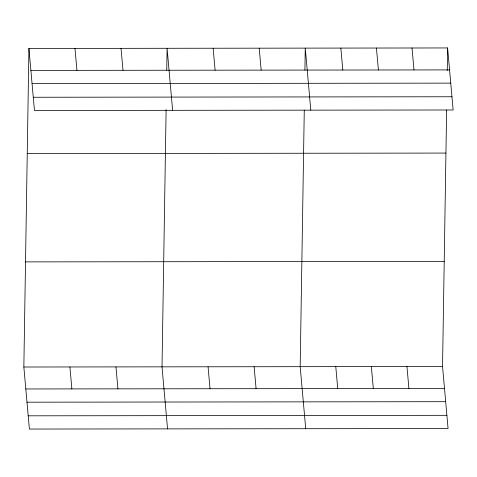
<?xml version="1.0" encoding="UTF-8"?>
<svg xmlns="http://www.w3.org/2000/svg" width="477" height="477" viewBox="0 0 477 477"><rect width="100%" height="100%" fill="white"/><g stroke="black" fill="none" stroke-linecap="round" stroke-linejoin="round"><path stroke-width="0.72" d="M446.627 110.008L442.543 366.509L448.076 428.543L29.389 429.05L23.85 367.016L28.924 48.457L447.611 47.95L453.15 109.984L34.457 110.491L28.924 48.457M166.115 109.615L162.019 366.849L167.552 428.883M166.741 70.191L167.093 48.29L172.626 110.324M304.272 110.175L300.188 366.682L305.721 428.716M304.91 70.024L305.256 48.123L310.795 110.157M447.253 70.584L447.611 47.95M30.88 70.405L449.572 69.904M32.06 83.636L450.753 83.129M33.277 97.26L451.969 96.759M27.249 153.582L445.941 153.075M25.525 261.891L444.218 261.384M23.85 367.016L442.543 366.509M25.812 388.964L444.498 388.457M26.992 402.194L445.679 401.688M28.209 415.819L446.895 415.318M412.027 47.998L413.982 69.946M406.953 366.551L408.914 388.505M376.436 48.04L378.398 69.988M371.362 366.598L373.324 388.546M340.846 48.082L342.808 70.03M335.772 366.64L337.734 388.588M259.202 48.183L261.163 70.131M254.128 366.735L256.089 388.689M213.147 48.237L215.103 70.185M208.073 366.795L210.035 388.743M121.033 48.344L122.994 70.298M115.965 366.902L117.92 388.856M74.978 48.404L76.94 70.352M69.904 366.962L71.866 388.91"/></g></svg>
